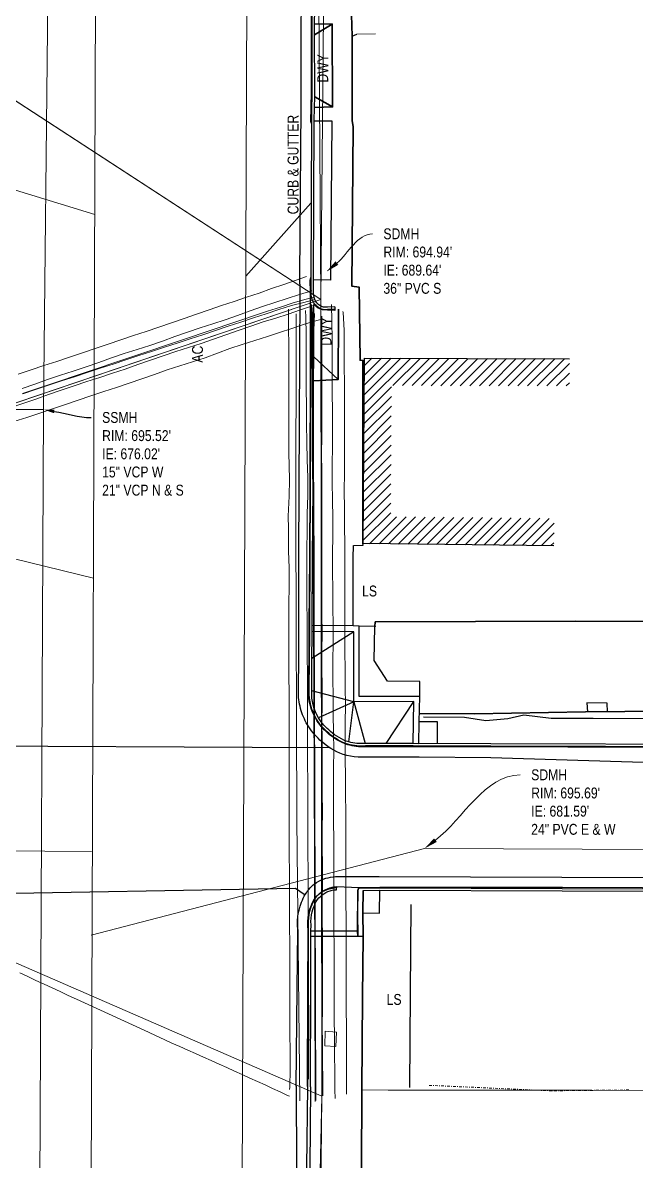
# Model space of a CAD drawing. Header units: feet. Extents: x 6428194 to 6428937, y 1888131 to 1888721.
# Drawn here: x 6428575.2 to 6428687.6, y 1888344.9 to 1888553.7 of the extents above; entities that cross this region are included whole.
import ezdxf
from ezdxf import colors
from ezdxf.entities.mleader import LeaderData, LeaderLine
from ezdxf.lldxf.tags import DXFTag
from ezdxf.math import Vec2, Vec3

# ---------------------------------------------------------------- set-up
doc = ezdxf.new("R2010")
doc.units = ezdxf.units.FT
doc.header["$MEASUREMENT"] = 0
doc.linetypes.add('DASHDOT', pattern=[1, 0.5, -0.25, 0, -0.25])
for name, color, linetype, lineweight in [('V-DETL-PATT-BLDG-', 253, 'Continuous', 13), ('V-DETL-PATT-CONC-', 253, 'Continuous', 13), ('VF-BLDG-LINE-', 253, 'Continuous', 25), ('VF-COMM-CABN-LINE-', 253, 'Continuous', 13), ('VF-COMM-OVHD-LINE-', 253, 'OVERHEADCOMM', 15), ('VF-COMM-OVHD-LINE-3D', 253, 'OVERHEADCOMM', 15), ('VF-ELEC-OVHD-LINE-', 253, 'OVERHEADELECTRIC', 15), ('VF-ELEC-OVHD-LINE-3D', 253, 'OVERHEADELECTRIC', 15), ('VF-FENC-LINE-', 253, 'FENCE', 25), ('VF-PVMT-EDGE-LINE-', 253, 'EDGEOFPAVEMENT', 35), ('VF-ROAD-DRIV-LINE-', 253, 'Continuous', 35), ('VF-SSWR-GEOP-LINE-QLB-', 253, 'SEWER', 15), ('VF-STRM-GEOP-LINE-QLB-', 253, 'STORMDRAIN', 15), ('VF-TOPO-BRKL-LINE-', 253, 'DASHDOT', 13), ('VF-TOPO-CONC-EDGE-LINE-', 253, 'Continuous', 25), ('VF-TOPO-CONC-GTFL-LINE-', 253, 'Continuous', 25), ('VF-TOPO-CONC-LIPG-LINE-', 253, 'Continuous', 25), ('VF-TOPO-CONC-TBCB-LINE-', 253, 'Continuous', 25), ('VF-TOPO-CONC-TBWK-LINE-', 253, 'Continuous', 35), ('VF-TOPO-CONC-TFCB-LINE-', 253, 'Continuous', 25), ('VF-TOPO-CONC-WALL-LINE-', 253, 'Continuous', 9), ('VF-TOPO-TEXT-', 253, 'Continuous', 25), ('VN-ELEC-OVHD-', 253, 'Continuous', 13)]:
    doc.layers.add(name, color=color, linetype=linetype, lineweight=lineweight)
doc.layers.get('V-DETL-PATT-CONC-').off()
doc.styles.add('NCS1', font='arial.ttf', dxfattribs={"width": 0.8, "height": 0.09375})
doc.styles.add('NCS1-Anno', font='arial.ttf', dxfattribs={"width": 0.8, "height": 0.1})
doc.styles.get("Standard").update_dxf_attribs({"font": 'arial.ttf'})
tags = doc.linetypes.add('EDGEOFPAVEMENT', pattern='A,1,-0.03,["EP",Standard,S=0.08,R=0,X=0,Y=-0.04],-0.16,1', length=2.19).pattern_tags.tags
tags[6] = DXFTag(74, 10)
tags = doc.linetypes.add('FENCE', pattern='A,0.5,-0.03,["X",Standard,S=0.08,R=0,X=0,Y=-0.04],-0.08,0.5', length=1.11).pattern_tags.tags
tags[6] = DXFTag(74, 10)
tags = doc.linetypes.add('OVERHEADCOMM', pattern='A,1,-0.03,["OC",Standard,S=0.08,R=0,X=0,Y=-0.04],-0.16,1', length=2.19).pattern_tags.tags
tags[6] = DXFTag(74, 10)
tags = doc.linetypes.add('OVERHEADELECTRIC', pattern='A,1,-0.03,["OE",Standard,S=0.08,R=0,X=0,Y=-0.04],-0.16,1', length=2.19).pattern_tags.tags
tags[6] = DXFTag(74, 10)
tags = doc.linetypes.add('SEWER', pattern='A,1,-0.03,["SS",Standard,S=0.08,R=0,X=0,Y=-0.04],-0.16,1', length=2.19).pattern_tags.tags
tags[6] = DXFTag(74, 10)
tags = doc.linetypes.add('STORMDRAIN', pattern='A,1,-0.03,["SD",Standard,S=0.08,R=0,X=0,Y=-0.04],-0.16,1', length=2.19).pattern_tags.tags
tags[6] = DXFTag(74, 10)

# ---------------------------------------------------------------- blocks, each defined once
blk = doc.blocks.new('114-Hazeltine CE')
at = {"layer": 'VF-TOPO-CONC-EDGE-LINE-'}
blk.add_lwpolyline([(6428559.54, 1888421.14), (6428567.27, 1888421.09), (6428617.22, 1888420.83), (6428631.37, 1888420.75)], dxfattribs=at)
blk = doc.blocks.new('114-Hazeltine-DWY')
at = {"layer": 'VF-ROAD-DRIV-LINE-'}
blk.add_line((6428631.97, 1888538.23), (6428631.9241, 1888553.4431), dxfattribs=at)
blk = doc.blocks.new('114-Hazeltine-dwy2')
at = {"layer": 'VF-ROAD-DRIV-LINE-'}
blk.add_lwpolyline([(6428632.99, 1888488.22), (6428633.07, 1888499.84), (6428633.07, 1888501.13)], dxfattribs=at)

msp = doc.modelspace()

# ---------------------------------------------------------------- hatches: boundary and pattern name
at = {"layer": 'V-DETL-PATT-BLDG-'}
h = msp.add_hatch(dxfattribs=at)
h.set_pattern_fill('ANSI31', color=256, scale=10)
h.set_pattern_definition([(45, (0, 0), (-0.88388347648, 0.88388347648), [])])
h.paths.add_polyline_path([(6428675.35, 1888487.06), (6428642.76, 1888487.13), (6428642.63, 1888463.09), (6428672.57, 1888462.77), (6428672.51, 1888457.77), (6428637.6, 1888458.14), (6428637.79, 1888492.15), (6428675.36, 1888492.06)])

# ---------------------------------------------------------------- linework, layer by layer
at = {"layer": 'VF-BLDG-LINE-'}
msp.add_lwpolyline([(6428672.51, 1888457.77), (6428637.6, 1888458.14), (6428637.79, 1888492.15), (6428675.36, 1888492.06)], dxfattribs=at)
at = {"layer": 'VF-COMM-CABN-LINE-'}
msp.add_lwpolyline([(6428630.6, 1888368.74), (6428630.53, 1888366.01), (6428632.59, 1888365.89), (6428632.66, 1888368.57), (6428630.6, 1888368.74)], close=True, dxfattribs=at)
at = {"layer": 'VF-COMM-OVHD-LINE-', "flags": 128}
msp.add_lwpolyline([(6428629.83, 1888502.9), (6428561.3, 1888547.55)], dxfattribs=at)
at = {"layer": 'VF-COMM-OVHD-LINE-'}
for points in [[(6428575.18, 1888485.67, 714.72), (6428577.55, 1888486.45, 714.84), (6428579.92, 1888487.25, 714.99), (6428582.28, 1888488.07, 715.1), (6428584.64, 1888488.87, 715.19), (6428587.02, 1888489.63, 715.34), (6428589.38, 1888490.43, 715.46), (6428591.74, 1888491.25, 715.6), (6428594.11, 1888492.04, 715.77), (6428596.48, 1888492.82, 715.95), (6428598.83, 1888493.63, 716.15), (6428601.19, 1888494.44, 716.35), (6428603.55, 1888495.22, 716.57), (6428605.91, 1888496.03, 716.8), (6428608.27, 1888496.81, 717.03), (6428610.62, 1888497.61, 717.3), (6428612.98, 1888498.41, 717.57), (6428615.33, 1888499.21, 717.82), (6428617.68, 1888500, 718.12), (6428620.04, 1888500.78, 718.41), (6428622.41, 1888501.52, 718.7), (6428624.76, 1888502.31, 719.04), (6428627.14, 1888502.96, 719.41), (6428628.57, 1888503.36, 719.64)], [(6428628.83, 1888357.94, 718.63), (6428628.86, 1888359.73, 718.47), (6428628.89, 1888362.99, 718.18), (6428628.87, 1888366.25, 717.82), (6428628.85, 1888369.52, 717.51), (6428628.83, 1888372.78, 717.19), (6428628.83, 1888376.05, 716.87), (6428628.83, 1888379.32, 716.57), (6428628.8, 1888382.59, 716.34), (6428628.77, 1888385.86, 716.12), (6428628.77, 1888389.14, 715.9), (6428628.76, 1888392.41, 715.7), (6428628.68, 1888395.68, 715.44), (6428628.75, 1888398.96, 715.3), (6428628.72, 1888402.24, 715.16), (6428628.69, 1888405.51, 715.05), (6428628.69, 1888408.79, 714.94), (6428628.7, 1888412.07, 714.85), (6428628.68, 1888415.35, 714.74), (6428628.64, 1888418.63, 714.68), (6428628.64, 1888421.91, 714.63), (6428628.63, 1888425.19, 714.61), (6428628.64, 1888428.47, 714.62), (6428628.62, 1888431.75, 714.63), (6428628.62, 1888435.04, 714.64), (6428628.6, 1888438.32, 714.69), (6428628.57, 1888441.6, 714.68), (6428628.56, 1888444.88, 714.68), (6428628.59, 1888448.15, 714.89), (6428628.59, 1888451.43, 715.03), (6428628.57, 1888454.71, 715.17), (6428628.57, 1888457.98, 715.33), (6428628.54, 1888461.26, 715.53), (6428628.54, 1888464.53, 715.7), (6428628.51, 1888467.81, 715.92), (6428628.5, 1888471.08, 716.16), (6428628.48, 1888474.35, 716.39), (6428628.47, 1888477.62, 716.67), (6428628.45, 1888480.89, 716.97), (6428628.45, 1888484.15, 717.28), (6428628.45, 1888487.42, 717.62), (6428628.48, 1888490.68, 717.96), (6428628.44, 1888493.94, 718.35), (6428628.55, 1888497.21, 718.63), (6428628.66, 1888500.36, 718.9)]]:
    msp.add_polyline3d(points, dxfattribs=at)
at = {"layer": 'VF-COMM-OVHD-LINE-3D'}
msp.add_polyline3d([(6428624.05, 1888356.81, 731.26), (6428623.74, 1888356.96, 731.12), (6428622.37, 1888357.59, 730.47), (6428620.99, 1888358.22, 729.87), (6428619.6, 1888358.86, 729.26), (6428618.2, 1888359.49, 728.68), (6428616.8, 1888360.12, 728.11), (6428615.4, 1888360.76, 727.55), (6428613.99, 1888361.4, 727), (6428612.58, 1888362.05, 726.48), (6428611.17, 1888362.7, 725.95), (6428609.74, 1888363.34, 725.44), (6428608.31, 1888363.97, 724.96), (6428606.88, 1888364.62, 724.48), (6428605.44, 1888365.26, 724.04), (6428603.99, 1888365.89, 723.59), (6428602.55, 1888366.54, 723.14), (6428601.11, 1888367.2, 722.72), (6428599.67, 1888367.87, 722.31), (6428598.23, 1888368.56, 721.93), (6428596.78, 1888369.24, 721.56), (6428595.32, 1888369.9, 721.22), (6428593.86, 1888370.57, 720.9), (6428592.39, 1888371.23, 720.59), (6428590.92, 1888371.89, 720.31), (6428589.44, 1888372.56, 720.03), (6428587.97, 1888373.24, 719.77), (6428586.51, 1888373.93, 719.53), (6428585.03, 1888374.62, 719.31), (6428583.55, 1888375.3, 719.12), (6428582.08, 1888375.99, 718.92), (6428580.59, 1888376.66, 718.77), (6428579.11, 1888377.36, 718.6), (6428577.63, 1888378.05, 718.46), (6428576.14, 1888378.73, 718.37), (6428574.66, 1888379.42, 718.28)], dxfattribs=at)
at = {"layer": 'VF-ELEC-OVHD-LINE-'}
msp.add_line((6428561.29, 1888547.55, 694.81), (6428629.82, 1888502.9, 694.85), dxfattribs=at)
at = {"layer": 'VF-ELEC-OVHD-LINE-', "flags": 128}
for points in [[(6428631.77, 1888712.29), (6428629.83, 1888502.9), (6428630, 1888356.81), (6428628.7, 1888233.28), (6428628.7, 1888131.37)], [(6428629.83, 1888502.9), (6428518.31, 1888465.08), (6428352.53, 1888466.49), (6428239.22, 1888466.49)]]:
    msp.add_lwpolyline(points, dxfattribs=at)
at = {"layer": 'VF-ELEC-OVHD-LINE-3D'}
for points in [[(6428574.38, 1888489.21, 734.22), (6428576.74, 1888490.01, 734.45), (6428579.1, 1888490.79, 734.74), (6428581.45, 1888491.58, 735.04), (6428583.8, 1888492.37, 735.37), (6428586.15, 1888493.16, 735.72), (6428588.49, 1888493.94, 736.1), (6428590.83, 1888494.73, 736.5), (6428593.16, 1888495.52, 736.93), (6428595.49, 1888496.3, 737.39), (6428597.82, 1888497.08, 737.87), (6428600.14, 1888497.86, 738.38), (6428602.45, 1888498.65, 738.92), (6428604.75, 1888499.43, 739.47), (6428607.05, 1888500.24, 740.05), (6428609.34, 1888501.04, 740.63), (6428611.64, 1888501.81, 741.25), (6428613.94, 1888502.58, 741.87), (6428616.22, 1888503.37, 742.51), (6428618.51, 1888504.11, 743.19), (6428620.78, 1888504.91, 743.88), (6428623.03, 1888505.68, 744.64), (6428625.27, 1888506.47, 745.43), (6428627.18, 1888507.14, 746.11)], [(6428575.08, 1888486.57, 734.43), (6428577.41, 1888487.41, 734.74), (6428579.75, 1888488.25, 734.98), (6428582.11, 1888489.06, 735.25), (6428584.47, 1888489.8, 735.61), (6428586.81, 1888490.56, 736.02), (6428589.14, 1888491.36, 736.44), (6428591.47, 1888492.2, 736.83), (6428593.8, 1888493.01, 737.22), (6428596.14, 1888493.77, 737.66), (6428598.47, 1888494.51, 738.19), (6428600.78, 1888495.29, 738.72), (6428603.08, 1888496.13, 739.25), (6428605.38, 1888496.95, 739.76), (6428607.69, 1888497.72, 740.32), (6428610.01, 1888498.46, 740.93), (6428612.3, 1888499.2, 741.58), (6428614.58, 1888500, 742.24), (6428616.85, 1888500.82, 742.87), (6428619.13, 1888501.62, 743.53), (6428621.4, 1888502.35, 744.26), (6428623.66, 1888503.1, 745.03), (6428625.93, 1888503.82, 745.8), (6428628.17, 1888504.53, 746.56)], [(6428572.88, 1888483.07, 734.16), (6428575.24, 1888483.85, 734.41), (6428577.59, 1888484.66, 734.73), (6428579.92, 1888485.49, 735.06), (6428582.26, 1888486.31, 735.38), (6428584.62, 1888487.09, 735.68), (6428586.97, 1888487.87, 735.99), (6428589.31, 1888488.64, 736.41), (6428591.65, 1888489.39, 736.88), (6428593.97, 1888490.17, 737.37), (6428596.29, 1888490.98, 737.85), (6428598.6, 1888491.81, 738.33), (6428600.92, 1888492.61, 738.82), (6428603.25, 1888493.36, 739.34), (6428605.57, 1888494.09, 739.91), (6428607.87, 1888494.85, 740.49), (6428610.14, 1888495.66, 741.16), (6428612.42, 1888496.45, 741.82), (6428614.7, 1888497.25, 742.46), (6428616.99, 1888498.04, 743.09), (6428619.27, 1888498.8, 743.78), (6428621.55, 1888499.5, 744.51), (6428623.82, 1888500.25, 745.27), (6428626.07, 1888501.02, 746.04), (6428628.3, 1888501.76, 746.89), (6428628.99, 1888501.98, 747.14)], [(6428575.21, 1888485.65, 723.43), (6428577.57, 1888486.43, 723.61), (6428579.94, 1888487.21, 723.81), (6428582.31, 1888487.98, 724.03), (6428584.67, 1888488.76, 724.28), (6428587.03, 1888489.54, 724.54), (6428589.4, 1888490.31, 724.83), (6428591.75, 1888491.08, 725.14), (6428594.11, 1888491.85, 725.47), (6428596.46, 1888492.63, 725.81), (6428598.81, 1888493.4, 726.17), (6428601.16, 1888494.17, 726.55), (6428603.5, 1888494.94, 726.95), (6428605.85, 1888495.7, 727.37), (6428608.19, 1888496.47, 727.8), (6428610.52, 1888497.24, 728.25), (6428612.85, 1888498.02, 728.73), (6428615.18, 1888498.78, 729.23), (6428617.51, 1888499.54, 729.72), (6428619.82, 1888500.31, 730.26), (6428622.14, 1888501.07, 730.82), (6428624.43, 1888501.8, 731.51), (6428626.73, 1888502.4, 732.27), (6428628.7, 1888502.92, 732.92)], [(6428623.87, 1888501.16, 742.75), (6428623.94, 1888490.99, 741.83), (6428623.94, 1888482.84, 741.25), (6428623.96, 1888479.67, 741.07), (6428623.98, 1888476.4, 740.81), (6428623.95, 1888474.89, 740.68), (6428624.09, 1888469.89, 740.35), (6428624.01, 1888466.87, 740.22), (6428623.86, 1888463.16, 740.15), (6428623.88, 1888460.93, 740), (6428623.9, 1888456.77, 739.61), (6428624, 1888453.69, 739.35), (6428624.04, 1888450.28, 739.25), (6428623.96, 1888447.13, 739.27), (6428623.93, 1888443.74, 739.14), (6428623.96, 1888440.46, 738.99), (6428623.97, 1888437.18, 738.84), (6428623.98, 1888433.9, 738.72), (6428623.99, 1888430.63, 738.58), (6428624, 1888427.35, 738.46), (6428624.01, 1888424.07, 738.33), (6428624.01, 1888420.79, 738.24), (6428623.99, 1888417.51, 738.13), (6428624, 1888414.23, 738.05), (6428624.02, 1888410.95, 737.94), (6428624.03, 1888407.67, 737.83), (6428624.04, 1888404.39, 737.77), (6428624.04, 1888401.11, 737.7), (6428624.08, 1888397.83, 737.58), (6428624.08, 1888394.55, 737.51), (6428624.08, 1888391.27, 737.45), (6428624.1, 1888387.99, 737.39), (6428624.13, 1888384.71, 737.3), (6428624.13, 1888381.43, 737.26), (6428624.15, 1888378.15, 737.21), (6428624.14, 1888374.87, 737.2), (6428624.11, 1888371.59, 737.22), (6428624.15, 1888368.31, 737.21), (6428624.22, 1888365.03, 737.19), (6428624.19, 1888361.75, 737.18), (6428624.11, 1888358.47, 737.02), (6428624.1, 1888358.01, 736.99)], [(6428628.91, 1888356.01, 744.53), (6428628.63, 1888430.62, 747.68), (6428628.37, 1888501.47, 751.13)], [(6428631.78, 1888502.02, 742.92), (6428631.83, 1888498.86, 742.77), (6428631.89, 1888495.58, 742.61), (6428631.91, 1888492.31, 742.32), (6428631.9, 1888489.04, 742.08), (6428631.91, 1888485.77, 741.78), (6428631.95, 1888482.5, 741.51), (6428631.98, 1888479.23, 741.23), (6428631.97, 1888475.96, 741.02), (6428631.91, 1888472.68, 740.85), (6428631.92, 1888469.42, 740.57), (6428631.95, 1888466.14, 740.35), (6428631.99, 1888462.87, 740.15), (6428632.02, 1888459.59, 739.93), (6428631.97, 1888456.32, 739.84), (6428631.96, 1888453.04, 739.69), (6428631.99, 1888449.76, 739.5), (6428632.02, 1888446.49, 739.34), (6428632.06, 1888443.21, 739.13), (6428632.07, 1888439.94, 738.92), (6428632.02, 1888436.66, 738.84), (6428632.03, 1888433.38, 738.73), (6428632.06, 1888430.1, 738.59), (6428632.1, 1888426.82, 738.46), (6428632.13, 1888423.55, 738.32), (6428632.17, 1888420.27, 738.14), (6428632.15, 1888416.99, 737.96), (6428632.12, 1888413.71, 737.93), (6428632.12, 1888410.43, 737.89), (6428632.16, 1888407.15, 737.78), (6428632.2, 1888403.88, 737.69), (6428632.23, 1888400.6, 737.58), (6428632.23, 1888397.32, 737.47), (6428632.18, 1888394.04, 737.45), (6428632.19, 1888390.76, 737.42), (6428632.23, 1888387.48, 737.36), (6428632.27, 1888384.2, 737.28), (6428632.29, 1888380.92, 737.19), (6428632.26, 1888377.64, 737.19), (6428632.24, 1888374.36, 737.2), (6428632.27, 1888371.08, 737.18), (6428632.31, 1888367.79, 737.15), (6428632.34, 1888364.51, 737.13), (6428632.36, 1888361.23, 737.14), (6428632.41, 1888357.96, 736.97), (6428632.44, 1888356.4, 736.89)], [(6428573.58, 1888480.55, 734.5), (6428575.96, 1888481.3, 734.71), (6428578.32, 1888482.08, 734.95), (6428580.68, 1888482.85, 735.29), (6428583.01, 1888483.66, 735.67), (6428585.35, 1888484.47, 736.04), (6428587.69, 1888485.28, 736.36), (6428590.04, 1888486.06, 736.73), (6428592.38, 1888486.81, 737.17), (6428594.7, 1888487.59, 737.67), (6428597.03, 1888488.36, 738.17), (6428599.34, 1888489.19, 738.65), (6428601.65, 1888490.01, 739.14), (6428603.97, 1888490.78, 739.67), (6428606.29, 1888491.51, 740.24), (6428608.6, 1888492.25, 740.84), (6428610.87, 1888493.07, 741.48), (6428613.14, 1888493.91, 742.1), (6428615.43, 1888494.67, 742.79), (6428617.72, 1888495.4, 743.46), (6428620.03, 1888496.14, 744.07), (6428622.27, 1888496.88, 744.9), (6428624.53, 1888497.63, 745.65), (6428626.81, 1888498.38, 746.35), (6428629.11, 1888499.07, 747.07), (6428629.79, 1888499.27, 747.28)], [(6428625.97, 1888355.95, 736.45), (6428625.4, 1888407.45, 737.73), (6428625.26, 1888461.97, 740.2), (6428625.31, 1888500.29, 742.75)], [(6428627, 1888500.92, 742.65), (6428627.04, 1888499.7, 742.63), (6428627.14, 1888496.42, 742.55), (6428627.11, 1888493.15, 742.32), (6428627.12, 1888489.88, 742.09), (6428627.14, 1888486.6, 741.87), (6428627.17, 1888483.33, 741.64), (6428627.2, 1888480.06, 741.43), (6428627.24, 1888476.78, 741.2), (6428627.32, 1888473.52, 740.91), (6428627.43, 1888470.25, 740.64), (6428627.42, 1888466.98, 740.31), (6428627.32, 1888463.7, 740.34), (6428627.29, 1888460.43, 740.23), (6428627.28, 1888457.15, 740.06), (6428627.25, 1888453.87, 739.91), (6428627.24, 1888450.6, 739.72), (6428627.26, 1888447.32, 739.58), (6428627.29, 1888444.04, 739.42), (6428627.33, 1888440.76, 739.28), (6428627.3, 1888437.49, 739.15), (6428627.36, 1888434.21, 739), (6428627.39, 1888430.93, 738.85), (6428627.39, 1888427.66, 738.69), (6428627.4, 1888424.38, 738.57), (6428627.38, 1888421.1, 738.48), (6428627.39, 1888417.82, 738.37), (6428627.43, 1888414.54, 738.24), (6428627.45, 1888411.26, 738.12), (6428627.46, 1888407.98, 738.03), (6428627.45, 1888404.7, 737.98), (6428627.45, 1888401.42, 737.89), (6428627.47, 1888398.14, 737.8), (6428627.5, 1888394.86, 737.74), (6428627.52, 1888391.58, 737.63), (6428627.53, 1888388.3, 737.55), (6428627.53, 1888385.02, 737.5), (6428627.54, 1888381.74, 737.44), (6428627.55, 1888378.46, 737.4), (6428627.57, 1888375.18, 737.33), (6428627.61, 1888371.9, 737.25), (6428627.63, 1888368.62, 737.23), (6428627.58, 1888365.34, 737.23), (6428627.57, 1888362.06, 737.25), (6428627.56, 1888359.95, 737.26)], [(6428628.79, 1888355.84, 748.66), (6428628.64, 1888400.26, 750.18), (6428628.46, 1888444.69, 751.71), (6428628.37, 1888461.52, 752.4), (6428628.3, 1888478.35, 753.09), (6428628.27, 1888489.49, 753.62), (6428628.26, 1888500.64, 754.15)], [(6428630, 1888499.87, 742.95), (6428630, 1888497.46, 742.74), (6428630.01, 1888494.19, 742.45), (6428630.02, 1888490.92, 742.22), (6428630.02, 1888487.65, 742.01), (6428629.98, 1888484.38, 741.76), (6428629.99, 1888481.11, 741.48), (6428629.99, 1888477.84, 741.24), (6428629.97, 1888474.56, 741), (6428630.01, 1888471.29, 740.76), (6428630.03, 1888468.02, 740.56), (6428629.99, 1888464.74, 740.42), (6428629.98, 1888461.46, 740.28), (6428629.98, 1888458.18, 740.11), (6428629.99, 1888454.91, 739.93), (6428630.03, 1888451.64, 739.71), (6428630, 1888448.36, 739.61), (6428629.99, 1888445.08, 739.45), (6428630.04, 1888441.81, 739.23), (6428630.03, 1888438.53, 739.16), (6428630.01, 1888435.25, 739.01), (6428630.04, 1888431.97, 738.84), (6428630.06, 1888428.69, 738.74), (6428630.03, 1888425.42, 738.61), (6428630.05, 1888422.14, 738.43), (6428630.07, 1888418.86, 738.33), (6428630.07, 1888415.58, 738.22), (6428630.09, 1888412.31, 738.07), (6428630.1, 1888409.03, 737.99), (6428630.08, 1888405.74, 737.95), (6428630.08, 1888402.47, 737.84), (6428630.13, 1888399.19, 737.72), (6428630.1, 1888395.91, 737.7), (6428630.08, 1888392.63, 737.63), (6428630.07, 1888389.35, 737.55), (6428630.1, 1888386.07, 737.42), (6428630.14, 1888382.79, 737.32), (6428630.14, 1888379.51, 737.35), (6428630.12, 1888376.23, 737.34), (6428630.1, 1888372.95, 737.32), (6428630.09, 1888369.67, 737.28), (6428630.12, 1888366.39, 737.23), (6428630.15, 1888363.11, 737.2), (6428630.16, 1888359.83, 737.21), (6428630.17, 1888356.89, 737.22)], [(6428633.87, 1888500.73, 742.89), (6428633.88, 1888500.56, 742.89), (6428634.07, 1888497.29, 742.85), (6428634.09, 1888494.02, 742.57), (6428634.11, 1888490.75, 742.3), (6428634.13, 1888487.48, 742.03), (6428634.15, 1888484.21, 741.77), (6428634.18, 1888480.94, 741.5), (6428634.18, 1888477.67, 741.22), (6428634.18, 1888474.39, 741.04), (6428634.14, 1888471.12, 740.87), (6428634.11, 1888467.84, 740.71), (6428634.13, 1888464.57, 740.51), (6428634.15, 1888461.29, 740.31), (6428634.19, 1888458.02, 740.07), (6428634.21, 1888454.75, 739.84), (6428634.23, 1888451.47, 739.65), (6428634.23, 1888448.2, 739.46), (6428634.2, 1888444.92, 739.34), (6428634.19, 1888441.64, 739.23), (6428634.21, 1888438.36, 739.1), (6428634.26, 1888435.08, 738.94), (6428634.29, 1888431.81, 738.8), (6428634.31, 1888428.53, 738.61), (6428634.29, 1888425.25, 738.46), (6428634.26, 1888421.97, 738.4), (6428634.28, 1888418.69, 738.3), (6428634.32, 1888415.42, 738.15), (6428634.35, 1888412.14, 738.05), (6428634.39, 1888408.86, 737.93), (6428634.42, 1888405.58, 737.78), (6428634.4, 1888402.3, 737.69), (6428634.39, 1888399.02, 737.62), (6428634.39, 1888395.74, 737.59), (6428634.42, 1888392.46, 737.52), (6428634.44, 1888389.18, 737.45), (6428634.48, 1888385.9, 737.36), (6428634.46, 1888382.62, 737.27), (6428634.46, 1888379.34, 737.24), (6428634.47, 1888376.06, 737.22), (6428634.48, 1888372.78, 737.2), (6428634.54, 1888369.5, 737.05), (6428634.5, 1888366.22, 737.15), (6428634.52, 1888362.94, 737.14), (6428634.52, 1888359.66, 737.1), (6428634.52, 1888357.19, 737.07)]]:
    msp.add_polyline3d(points, dxfattribs=at)
at = {"layer": 'VF-FENC-LINE-'}
for points in [[(6428924.08, 1888425.55), (6428900.4, 1888425.6), (6428884.66, 1888425.58), (6428861.11, 1888425.66), (6428837.42, 1888425.78), (6428813.79, 1888425.73), (6428766.47, 1888425.83), (6428727.09, 1888425.93), (6428695.45, 1888426.03), (6428679.73, 1888426.09), (6428672.04, 1888426.07), (6428667, 1888426.67), (6428664.06, 1888426), (6428660.02, 1888425.67), (6428656.17, 1888426.24), (6428648.63, 1888426.3)], [(6428646.11, 1888358.38), (6428646.22, 1888375.62), (6428646.38, 1888391.97)]]:
    msp.add_lwpolyline(points, dxfattribs=at)
at = {"layer": 'VF-PVMT-EDGE-LINE-', "flags": 128}
for points in [[(6428900.19, 1888443.32), (6428887.78, 1888443.41), (6428833.15, 1888443.47), (6428795.75, 1888443.63), (6428778.75, 1888443.68), (6428734.24, 1888443.76), (6428699.83, 1888443.85), (6428676.55, 1888443.91), (6428639.8, 1888443.79), (6428639.73, 1888442.97)], [(6428678.32, 1888427.28), (6428658, 1888426.96), (6428647.87, 1888427.01)], [(6428911.5, 1888426.55), (6428873.46, 1888426.91), (6428849.04, 1888427.26), (6428814.83, 1888426.78), (6428728.72, 1888427.18), (6428692.75, 1888427.44), (6428678.32, 1888427.28)]]:
    msp.add_lwpolyline(points, dxfattribs=at)
at = {"layer": 'VF-PVMT-EDGE-LINE-'}
msp.add_point((6428639.73, 1888442.97), dxfattribs=at)
at = {"layer": 'VF-ROAD-DRIV-LINE-'}
for points in [[(6428628.67, 1888551.44), (6428631.92, 1888553.44), (6428628.66, 1888553.45)], [(6428628.63, 1888538.11), (6428631.97, 1888538.23), (6428628.71, 1888540.09)], [(6428628.5, 1888488.01), (6428632.99, 1888488.22), (6428628.54, 1888492.41)]]:
    msp.add_lwpolyline(points, dxfattribs=at)
at = {"layer": 'VF-SSWR-GEOP-LINE-QLB-'}
for p, q in [((6428578.99, 1888482.74, 695.46), (6428580.58, 1888626.74, 695.1)), ((6428263.94, 1888483.36, 695.27), (6428578.99, 1888482.74, 695.46)), ((6428578.99, 1888482.74), (6428577.85, 1888237.95))]:
    msp.add_line(p, q, dxfattribs=at)
at = {"layer": 'VF-STRM-GEOP-LINE-QLB-'}
for p, q in [((6428587.45, 1888265.73), (6428588.86, 1888642.35)), ((6428615.2, 1888278.8), (6428616.56, 1888642.35)), ((6428563.33, 1888526.16), (6428588.4, 1888518.53)), ((6428628, 1888520.57), (6428616.05, 1888507.17)), ((6428534.72, 1888464.8), (6428588.15, 1888451.82)), ((6428346.82, 1888402.73), (6428587.8, 1888401.71)), ((6428648.83, 1888402.24), (6428587.77, 1888386.34)), ((6428648.83, 1888402.24), (6428779.67, 1888401.69))]:
    msp.add_line(p, q, dxfattribs=at)
at = {"layer": 'VF-TOPO-BRKL-LINE-'}
msp.add_lwpolyline([(6428686.23, 1888357.95), (6428672.13, 1888357.79), (6428649.52, 1888358.8)], dxfattribs=at)
at = {"layer": 'VF-TOPO-CONC-EDGE-LINE-'}
for p, q in [((6428635.53, 1888551.21), (6428636.39, 1888551.58)), ((6428635.75, 1888443.07), (6428628.24, 1888443.14)), ((6428635.86, 1888441.97), (6428628.19, 1888437.05)), ((6428635.89, 1888429.12), (6428628.15, 1888431.12)), ((6428635.89, 1888429.12), (6428637.96, 1888421.5)), ((6428641.77, 1888421.49), (6428646.88, 1888429.18))]:
    msp.add_line(p, q, dxfattribs=at)
for points in [[(6428628.59, 1888535.66), (6428631.84, 1888535.67), (6428631.6, 1888506.49), (6428628.47, 1888506.5)], [(6428632.37, 1888501.56), (6428632.37, 1888500.93), (6428631.04, 1888500.98), (6428630.15, 1888501.03), (6428629.31, 1888501.35), (6428628.55, 1888501.98)], [(6428647.79, 1888421.43), (6428647.83, 1888425.45), (6428647.95, 1888430.11), (6428647.96, 1888432.86), (6428642.03, 1888432.9), (6428639.59, 1888436.72), (6428639.73, 1888442.97), (6428636.85, 1888443.02), (6428635.75, 1888443.07), (6428635.77, 1888455.52), (6428635.79, 1888457.82), (6428637.55, 1888457.86), (6428637.5, 1888458.14)], [(6428647.95, 1888430.11), (6428636.87, 1888430.12), (6428636.85, 1888443.02)], [(6428646.73, 1888421.5), (6428646.88, 1888429.18), (6428635.89, 1888429.12), (6428635.86, 1888441.97), (6428628.23, 1888442.01)], [(6428634.92, 1888421.78), (6428635.89, 1888429.12), (6428629.42, 1888426.17)], [(6428682.36, 1888427.32), (6428682.28, 1888428.91), (6428678.54, 1888428.95), (6428678.65, 1888427.28)], [(6428651.2, 1888421.46), (6428651.19, 1888425.49), (6428647.83, 1888425.45)], [(6428563.48, 1888393.86), (6428625.16, 1888394.95), (6428626.79, 1888393.87)], [(6428636.54, 1888387.09), (6428636.58, 1888394.54), (6428636.79, 1888395.1)], [(6428637.52, 1888390.41), (6428640.54, 1888390.37), (6428640.6, 1888394.58)], [(6428636.59, 1888386.09), (6428636.54, 1888387.09), (6428627.99, 1888387.08)], [(6428637.59, 1888386.12), (6428636.59, 1888386.09), (6428628, 1888386.11)]]:
    msp.add_lwpolyline(points, dxfattribs=at)
at = {"layer": 'VF-TOPO-CONC-GTFL-LINE-'}
for points in [[(6428628.02, 1888538.14), (6428628.12, 1888541.05), (6428628.08, 1888553.45), (6428628.12, 1888556.14), (6428628.18, 1888556.42), (6428628.24, 1888559.43)], [(6428628.05, 1888535.29), (6428627.96, 1888535.61), (6428628.02, 1888538.14)], [(6428702.99, 1888420.68), (6428661.11, 1888420.86), (6428647.71, 1888420.88), (6428641.71, 1888420.9), (6428637.88, 1888420.86), (6428637.49, 1888420.85), (6428637.09, 1888420.87), (6428636.7, 1888420.89), (6428636.31, 1888420.94), (6428635.92, 1888421), (6428635.53, 1888421.07), (6428635.15, 1888421.16), (6428634.77, 1888421.27), (6428634.26, 1888421.45), (6428633.75, 1888421.65), (6428633.26, 1888421.89), (6428632.78, 1888422.16), (6428632.31, 1888422.45), (6428631.87, 1888422.76), (6428631.43, 1888423.1), (6428631.02, 1888423.45), (6428630.72, 1888423.73), (6428630.44, 1888424.02), (6428630.16, 1888424.32), (6428629.89, 1888424.63), (6428629.64, 1888424.95), (6428629.4, 1888425.28), (6428629.17, 1888425.61), (6428628.96, 1888425.96), (6428628.65, 1888426.54), (6428628.37, 1888427.14), (6428628.13, 1888427.75), (6428627.93, 1888428.39), (6428627.77, 1888429.03), (6428627.65, 1888429.68), (6428627.58, 1888430.34), (6428627.54, 1888430.99), (6428627.67, 1888437.41), (6428627.66, 1888443.16), (6428627.79, 1888455.71), (6428627.86, 1888468.27), (6428627.9, 1888492.41), (6428627.92, 1888504.27), (6428627.89, 1888506.48), (6428627.96, 1888506.98)], [(6428627.36, 1888358.6), (6428627.41, 1888376.21), (6428627.47, 1888386.96), (6428627.44, 1888388.31), (6428627.43, 1888388.9), (6428627.47, 1888389.49), (6428627.56, 1888390.07), (6428627.69, 1888390.65), (6428627.82, 1888391.11), (6428627.98, 1888391.56), (6428628.17, 1888392), (6428628.38, 1888392.44), (6428628.62, 1888392.85), (6428628.9, 1888393.24), (6428629.2, 1888393.6), (6428629.54, 1888393.93), (6428629.88, 1888394.2), (6428630.25, 1888394.45), (6428630.64, 1888394.67), (6428631.05, 1888394.86), (6428631.47, 1888395.01), (6428631.9, 1888395.14), (6428632.33, 1888395.23), (6428632.77, 1888395.28), (6428636.79, 1888395.1), (6428640.64, 1888395.14), (6428674.08, 1888395.13), (6428718.11, 1888394.93)], [(6428627.36, 1888358.6), (6428627.21, 1888343.77), (6428627.17, 1888320.54), (6428627.06, 1888296.43), (6428627.06, 1888266.8)]]:
    msp.add_lwpolyline(points, dxfattribs=at)
at = {"layer": 'VF-TOPO-CONC-LIPG-LINE-'}
for points in [[(6428626.23, 1888538.13), (6428626.24, 1888541.02), (6428626.24, 1888553.61), (6428626.25, 1888556.07), (6428626.24, 1888562.99), (6428626.36, 1888578.16), (6428626.49, 1888587.49), (6428627.02, 1888590.69), (6428628.06, 1888593.77), (6428629.28, 1888596.18), (6428630.81, 1888598.4), (6428634.96, 1888600.28)], [(6428702.87, 1888417.56), (6428660.95, 1888418.88), (6428647.85, 1888418.97), (6428641.57, 1888418.96), (6428636.63, 1888419.01), (6428635.94, 1888419.06), (6428635.26, 1888419.15), (6428634.58, 1888419.29), (6428633.92, 1888419.48), (6428633.33, 1888419.69), (6428632.75, 1888419.95), (6428632.19, 1888420.24), (6428631.64, 1888420.57), (6428631.11, 1888420.92), (6428630.6, 1888421.31), (6428630.11, 1888421.71), (6428629.64, 1888422.13), (6428629.31, 1888422.44), (6428629, 1888422.76), (6428628.69, 1888423.1), (6428628.4, 1888423.44), (6428628.12, 1888423.79), (6428627.85, 1888424.16), (6428627.6, 1888424.53), (6428627.36, 1888424.91), (6428627.16, 1888425.26), (6428626.97, 1888425.62), (6428626.8, 1888425.99), (6428626.63, 1888426.36), (6428626.48, 1888426.74), (6428626.35, 1888427.12), (6428626.22, 1888427.51), (6428626.11, 1888427.91), (6428626.01, 1888428.31), (6428625.92, 1888428.71), (6428625.85, 1888429.11), (6428625.79, 1888429.51), (6428625.75, 1888429.92), (6428625.72, 1888430.32), (6428625.7, 1888430.73), (6428625.7, 1888431.13), (6428625.76, 1888437.46), (6428625.76, 1888443.18), (6428625.79, 1888455.74), (6428625.85, 1888468.53), (6428626, 1888492.54), (6428626.03, 1888504.36), (6428626, 1888507.16), (6428626.23, 1888538.13)], [(6428625.31, 1888358.62), (6428625.5, 1888376.44), (6428625.59, 1888387.13), (6428625.55, 1888388.43), (6428625.55, 1888389.06), (6428625.6, 1888389.7), (6428625.69, 1888390.33), (6428625.82, 1888390.95), (6428626.03, 1888391.68), (6428626.15, 1888392.04), (6428626.29, 1888392.4), (6428626.44, 1888392.76), (6428626.6, 1888393.11), (6428626.78, 1888393.46), (6428626.97, 1888393.8), (6428627.18, 1888394.12), (6428627.4, 1888394.44), (6428627.64, 1888394.74), (6428627.89, 1888395.03), (6428628.15, 1888395.3), (6428628.43, 1888395.55), (6428628.72, 1888395.78), (6428629.03, 1888395.99), (6428629.43, 1888396.22), (6428629.84, 1888396.43), (6428630.27, 1888396.61), (6428630.71, 1888396.76), (6428631.16, 1888396.88), (6428631.61, 1888396.97), (6428632.07, 1888397.04), (6428632.53, 1888397.07), (6428636.91, 1888397.08), (6428640.53, 1888397.09), (6428674, 1888396.98), (6428718.1, 1888396.85)], [(6428625.31, 1888358.62), (6428625.34, 1888343.81), (6428625.3, 1888320.59), (6428625.15, 1888296.02), (6428625.13, 1888266.62)]]:
    msp.add_lwpolyline(points, dxfattribs=at)
at = {"layer": 'VF-TOPO-CONC-TBCB-LINE-'}
for points in [[(6428628.63, 1888538.11), (6428628.71, 1888540.09), (6428628.71, 1888541.17), (6428628.67, 1888551.44), (6428628.66, 1888553.45), (6428628.71, 1888556.03)], [(6428632.37, 1888501.56), (6428631.03, 1888501.52), (6428630.8, 1888501.5), (6428630.57, 1888501.5), (6428630.33, 1888501.54), (6428630.1, 1888501.6), (6428629.87, 1888501.68), (6428629.66, 1888501.79), (6428629.46, 1888501.92), (6428629.29, 1888502.07), (6428629.18, 1888502.18), (6428629.09, 1888502.31), (6428628.92, 1888502.57), (6428628.74, 1888502.92), (6428628.6, 1888503.3), (6428628.51, 1888503.69), (6428628.47, 1888504.09), (6428628.47, 1888506.5), (6428628.59, 1888535.68), (6428628.63, 1888538.11)], [(6428703.05, 1888421.33), (6428660.94, 1888421.45), (6428651.2, 1888421.46), (6428647.79, 1888421.43), (6428646.73, 1888421.5), (6428641.77, 1888421.49), (6428637.96, 1888421.5), (6428637.58, 1888421.47), (6428637.2, 1888421.46), (6428636.81, 1888421.47), (6428636.43, 1888421.5), (6428636.04, 1888421.54), (6428635.67, 1888421.6), (6428635.29, 1888421.68), (6428634.92, 1888421.78), (6428634.46, 1888421.93), (6428634.01, 1888422.11), (6428633.58, 1888422.33), (6428633.15, 1888422.56), (6428632.74, 1888422.82), (6428632.33, 1888423.1), (6428631.95, 1888423.39), (6428631.57, 1888423.7), (6428631.26, 1888423.97), (6428630.96, 1888424.25), (6428630.67, 1888424.54), (6428630.39, 1888424.85), (6428630.13, 1888425.16), (6428629.87, 1888425.49), (6428629.64, 1888425.82), (6428629.42, 1888426.17), (6428629.11, 1888426.73), (6428628.85, 1888427.32), (6428628.62, 1888427.93), (6428628.44, 1888428.56), (6428628.3, 1888429.19), (6428628.2, 1888429.83), (6428628.15, 1888430.48), (6428628.15, 1888431.12), (6428628.19, 1888437.05), (6428628.24, 1888441.42), (6428628.23, 1888442.01), (6428628.24, 1888443.14), (6428628.31, 1888455.57), (6428628.4, 1888468.27), (6428628.5, 1888488.01), (6428628.54, 1888492.41), (6428628.55, 1888501.98)], [(6428627.9, 1888358.51), (6428627.96, 1888376.13), (6428628, 1888386.11), (6428627.99, 1888387.08), (6428628.02, 1888388.22), (6428628.01, 1888388.83), (6428628.04, 1888389.43), (6428628.13, 1888390.04), (6428628.26, 1888390.63), (6428628.37, 1888391.02), (6428628.5, 1888391.4), (6428628.64, 1888391.78), (6428628.81, 1888392.16), (6428628.99, 1888392.51), (6428629.21, 1888392.85), (6428629.45, 1888393.17), (6428629.73, 1888393.45), (6428630.04, 1888393.71), (6428630.38, 1888393.94), (6428630.73, 1888394.14), (6428631.11, 1888394.32), (6428631.5, 1888394.46), (6428631.9, 1888394.56), (6428632.3, 1888394.64), (6428632.7, 1888394.67), (6428632.77, 1888395.28)], [(6428637.6, 1888394.54), (6428640.6, 1888394.58), (6428674.05, 1888394.47), (6428718.17, 1888394.33), (6428762.94, 1888394.17), (6428777.79, 1888394.07)], [(6428627.9, 1888358.51), (6428627.8, 1888343.78), (6428627.84, 1888340.27), (6428627.8, 1888320.53), (6428627.73, 1888315.64), (6428627.64, 1888296.37), (6428627.67, 1888270.7), (6428627.72, 1888266.85)]]:
    msp.add_lwpolyline(points, dxfattribs=at)
at = {"layer": 'VF-TOPO-CONC-TBWK-LINE-'}
for points in [[(6428635.74, 1888534.56), (6428635.58, 1888535.78), (6428635.53, 1888551.21), (6428635.46, 1888555.16), (6428635.64, 1888555.29), (6428635.69, 1888562.86), (6428635.73, 1888578.15), (6428636.47, 1888578.25)], [(6428637.5, 1888458.14), (6428637.54, 1888491.74), (6428637.01, 1888491.79), (6428636.85, 1888505.17), (6428635.5, 1888505.36), (6428635.74, 1888534.56)], [(6428637.34, 1888357.94), (6428637.48, 1888375.05), (6428637.59, 1888386.12), (6428637.52, 1888390.41), (6428637.6, 1888394.54)], [(6428637.34, 1888357.94), (6428637.24, 1888343.59), (6428637.16, 1888315.51), (6428637.02, 1888296.39), (6428635.03, 1888296.16), (6428634.95, 1888270.6)]]:
    msp.add_lwpolyline(points, dxfattribs=at)
at = {"layer": 'VF-TOPO-CONC-TFCB-LINE-'}
for points in [[(6428628.18, 1888538.13), (6428628.26, 1888540.1), (6428628.26, 1888541.17), (6428628.22, 1888551.44), (6428628.21, 1888553.45), (6428628.26, 1888556.03)], [(6428632.38, 1888501.11), (6428631.06, 1888501.07), (6428630.82, 1888501.05), (6428630.53, 1888501.05), (6428630.24, 1888501.1), (6428629.96, 1888501.17), (6428629.69, 1888501.27), (6428629.43, 1888501.4), (6428629.19, 1888501.56), (6428628.98, 1888501.75), (6428628.84, 1888501.89), (6428628.72, 1888502.05), (6428628.53, 1888502.34), (6428628.32, 1888502.74), (6428628.17, 1888503.17), (6428628.07, 1888503.62), (6428628.02, 1888504.07), (6428628.02, 1888506.5), (6428628.14, 1888535.68), (6428628.18, 1888538.13)], [(6428703.05, 1888420.88), (6428660.94, 1888421), (6428651.2, 1888421.01), (6428647.78, 1888420.98), (6428646.72, 1888421.05), (6428641.77, 1888421.04), (6428637.98, 1888421.05), (6428637.6, 1888421.02), (6428637.2, 1888421.01), (6428636.79, 1888421.02), (6428636.39, 1888421.05), (6428635.98, 1888421.1), (6428635.58, 1888421.16), (6428635.19, 1888421.24), (6428634.79, 1888421.35), (6428634.31, 1888421.51), (6428633.83, 1888421.7), (6428633.37, 1888421.93), (6428632.92, 1888422.17), (6428632.49, 1888422.45), (6428632.07, 1888422.74), (6428631.67, 1888423.04), (6428631.28, 1888423.36), (6428630.96, 1888423.64), (6428630.65, 1888423.93), (6428630.34, 1888424.23), (6428630.05, 1888424.55), (6428629.78, 1888424.88), (6428629.51, 1888425.22), (6428629.26, 1888425.57), (6428629.03, 1888425.94), (6428628.71, 1888426.53), (6428628.43, 1888427.15), (6428628.19, 1888427.79), (6428628, 1888428.44), (6428627.85, 1888429.11), (6428627.75, 1888429.78), (6428627.7, 1888430.46), (6428627.7, 1888431.12), (6428627.74, 1888437.05), (6428627.79, 1888441.42), (6428627.78, 1888442.01), (6428627.79, 1888443.14), (6428627.86, 1888455.57), (6428627.95, 1888468.27), (6428628.05, 1888488.01), (6428628.09, 1888492.41), (6428628.1, 1888501.98)], [(6428627.45, 1888358.51), (6428627.51, 1888376.13), (6428627.55, 1888386.11), (6428627.54, 1888387.08), (6428627.57, 1888388.22), (6428627.56, 1888388.83), (6428627.59, 1888389.48), (6428627.68, 1888390.12), (6428627.82, 1888390.74), (6428627.94, 1888391.15), (6428628.07, 1888391.55), (6428628.22, 1888391.95), (6428628.4, 1888392.35), (6428628.6, 1888392.74), (6428628.84, 1888393.11), (6428629.11, 1888393.46), (6428629.42, 1888393.78), (6428629.77, 1888394.07), (6428630.14, 1888394.32), (6428630.53, 1888394.54), (6428630.95, 1888394.7), (6428631.37, 1888394.84), (6428631.93, 1888394.98), (6428632.31, 1888395.03), (6428632.69, 1888395.11)], [(6428636.64, 1888386.09), (6428636.64, 1888386.12), (6428636.57, 1888390.41), (6428636.65, 1888394.56), (6428636.8, 1888394.95), (6428637.59, 1888394.99)], [(6428637.59, 1888394.99), (6428640.6, 1888395.03), (6428674.05, 1888394.92), (6428718.17, 1888394.78), (6428762.94, 1888394.62), (6428777.79, 1888394.52)]]:
    msp.add_lwpolyline(points, dxfattribs=at)
at = {"layer": 'VF-TOPO-CONC-WALL-LINE-'}
for p, q in [((6428636.39, 1888551.58), (6428639.85, 1888551.65)), ((6428642.17, 1888357.93), (6428637.34, 1888357.94))]:
    msp.add_line(p, q, dxfattribs=at)
msp.add_lwpolyline([(6428642.17, 1888357.93), (6428679.45, 1888357.9), (6428712.37, 1888357.79), (6428755, 1888357.64), (6428786.66, 1888357.48), (6428813.05, 1888357.15), (6428868.91, 1888357.09)], dxfattribs=at)
at = {"layer": 'VN-ELEC-OVHD-'}
for p, q in [((6428629.82, 1888502.9, 694.85), (6428628.71, 1888671.44)), ((6428629.82, 1888502.9, 694.85), (6428518.31, 1888465.08, 694.8)), ((6428630, 1888356.81, 695.51), (6428629.82, 1888502.9, 694.85)), ((6428630, 1888356.81, 695.51), (6428547.5, 1888392.75, 696)), ((6428630, 1888356.81, 695.51), (6428627.25, 1888232.12))]:
    msp.add_line(p, q, dxfattribs=at)

# ---------------------------------------------------------------- block references
at = {"layer": 'V-DETL-PATT-CONC-'}
for name in ['114-Hazeltine-DWY', '114-Hazeltine-dwy2']:
    msp.add_blockref(name, (0, 0), dxfattribs=at)
at = {"layer": 'VF-TOPO-CONC-EDGE-LINE-'}
msp.add_blockref('114-Hazeltine CE', (0, 0), dxfattribs=at)

# ---------------------------------------------------------------- texts
at = {"layer": 'VF-TOPO-TEXT-', "char_height": 2, "attachment_point": 1, "style": 'NCS1-Anno'}
for s, insert, width, rotation in [('DWY', (6428629.17, 1888542.7), 6.092, 90), ('CURB & GUTTER', (6428623.73, 1888518.54), 19.5532, 90), ('DWY', (6428629.78, 1888494.45), 6.092, 90), ('AC', (6428606.18, 1888491.37), 4.8304, 89.0392)]:
    msp.add_mtext(s, dxfattribs=dict(at, insert=insert, width=width, rotation=rotation))
for insert, width in [((6428637.38, 1888450.46), 4.8304), ((6428641.88, 1888375.55), 3.6585)]:
    msp.add_mtext('LS', dxfattribs=dict(at, insert=insert, width=width))

# ---------------------------------------------------------------- leaders
at = {"layer": 'VF-TOPO-TEXT-'}
ml = msp.add_multileader_mtext('Standard', dxfattribs=at)
ml.set_content('SDMH\\PRIM: 694.94\'\\PIE: 689.64\'\\P36" PVC S', color=256, style='NCS1')
ml.set_leader_properties(color=256, linetype='ByLayer', lineweight=20)
ml.build(insert=Vec2(0, 0))
ml.multileader.update_dxf_attribs({"leader_type": 2, "dogleg_length": 0.188, "arrow_head_size": 2.5, "scale": 20})
ctx = ml.context
ctx.base_point, ctx.scale, ctx.char_height, ctx.arrow_head_size, ctx.plane_origin = Vec3(6428639.28, 1888514.96, 694.94), 20, 2, 2.5, Vec3(6428630.83, 1888508.01, 694.94)
notes = []
notes.append((ctx, [(0, (1, 1, 0), (6428635.53, 1888514.96, 694.94), (1, 0), 3.75, [(0, [(6428630.83, 1888508.01, 694.94)], 0, [])])]))
ctx.mtext.insert, ctx.mtext.flow_direction = Vec3(6428641.28, 1888515.97, 694.94), 5
ml = msp.add_multileader_mtext('Standard', dxfattribs=at)
ml.set_content('SSMH\\PRIM: 695.52\'\\PIE: 676.02\'\\P15" VCP W\\P21" VCP N & S', color=256, style='NCS1')
ml.set_leader_properties()
ml.build(insert=Vec2(0, 0))
ml.multileader.update_dxf_attribs({"leader_type": 2, "dogleg_length": 0.1, "arrow_head_size": 2, "scale": 20})
ctx = ml.context
ctx.base_point, ctx.scale, ctx.char_height, ctx.arrow_head_size, ctx.plane_origin = Vec3(6428587.75, 1888481.27, 695.46), 20, 2, 2, Vec3(6428578.99, 1888482.74, 695.46)
notes.append((ctx, [(0, (1, 1, 0), (6428585.75, 1888481.27, 695.46), (1, 0), 2, [(0, [(6428578.99, 1888482.74, 695.46)], 0, [])])]))
ctx.mtext.insert, ctx.mtext.flow_direction = Vec3(6428589.75, 1888482.29, 695.46), 5
ml = msp.add_multileader_mtext('Standard', dxfattribs=at)
ml.set_content('SDMH\\PRIM: 695.69\'\\PIE: 681.59\'\\P24" PVC E & W', color=256, style='NCS1')
ml.set_leader_properties(color=256, linetype='ByLayer', lineweight=20)
ml.build(insert=Vec2(0, 0))
ml.multileader.update_dxf_attribs({"leader_type": 2, "dogleg_length": 0.188, "arrow_head_size": 2.5, "scale": 20})
ctx = ml.context
ctx.base_point, ctx.scale, ctx.char_height, ctx.arrow_head_size, ctx.plane_origin = Vec3(6428666.36, 1888415.72, 695.69), 20, 2, 2.5, Vec3(6428648.83, 1888402.24, 695.69)
notes.append((ctx, [(0, (1, 1, 0), (6428662.61, 1888415.72, 695.69), (1, 0), 3.75, [(0, [(6428648.83, 1888402.24, 695.69)], 0, [])])]))
ctx.mtext.insert, ctx.mtext.flow_direction = Vec3(6428668.36, 1888416.75, 695.69), 5
for ctx, leaders in notes:
    for number, flags, end, landing, length, lines in leaders:
        leader = LeaderData()
        leader.index, (leader.has_last_leader_line, leader.has_dogleg_vector, leader.attachment_direction) = number, flags
        leader.last_leader_point, leader.dogleg_vector, leader.dogleg_length = Vec3(end), Vec3(landing), length
        for number, points, colour, breaks in lines:
            line = LeaderLine()
            line.index, line.vertices, line.color, line.breaks = number, Vec3.list(points), colors.encode_raw_color(colour), breaks
            leader.lines.append(line)
        ctx.leaders.append(leader)

doc.saveas('drawing.dxf')
